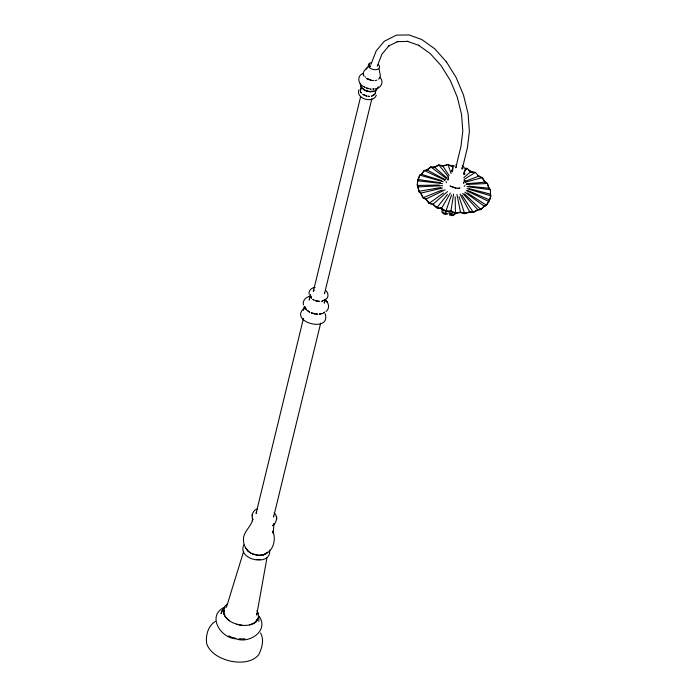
<?xml version="1.0" encoding="UTF-8"?>
<svg xmlns="http://www.w3.org/2000/svg" width="697" height="697" viewBox="0 0 697 697"><rect width="100%" height="100%" fill="white"/><g stroke="black" fill="none" stroke-linecap="round" stroke-linejoin="round"><path stroke-width="1.05" d="M378.271 86.759C376.049 95.376 359.905 91.873 360.288 83.352M256.731 613.526L256.705 615.059L267.012 557.548M273.59 516.207L273.572 517.078L320.698 323.06M324.271 302.42L324.253 303.169L325.238 299.1M324.514 293.184L324.497 293.742L371.884 98.66M463.801 173.78L463.784 174.372L464.925 169.702M463.688 182.536L463.671 183.328L464.429 180.192M464.733 174.564L464.594 173.178M252.636 518.202L252.331 520.737L252.819 519.134C251.303 526.958 242.8 531.828 243.48 540.253C243.445 544.427 245.405 548.434 248.306 551.362L245.954 548.095M490.348 194.245L490.461 193.191A42.282 33.691 33.6 0 0 490.4 189.697A42.282 12.511 13.5 0 0 489.155 188.234L488.58 186.988A42.282 31.583 37.8 0 0 487.543 183.477A42.282 12.938 8 0 0 485.373 182.117L484.345 180.932A42.282 28.978 39.7 0 0 482.42 177.578A42.282 14.132 2.8 0 0 479.458 176.498L478.037 175.461A42.282 26.042 39.7 0 0 475.371 172.42A42.282 16.014 -2 0 0 471.799 171.75L470.092 170.931A42.282 22.984 38.2 0 0 466.885 168.343A42.282 18.462 -6.2 0 0 463.923 168.212M468.985 188.582L490.383 194.132L490.461 193.191M371.196 62.573A5.715 3.494 13.7 0 0 368.861 66.86L369.671 67.775A5.715 3.494 13.7 0 0 377.521 69.351A5.715 3.494 13.7 0 0 378.236 64.446M421.554 174.137L422.06 173.292A42.282 32.576 -9 0 1 424.229 170.434A42.282 12.651 16.9 0 1 426.459 169.99L427.758 169.284A42.282 30.171 -11.8 0 1 430.72 166.94A42.282 13.513 22.3 0 1 433.621 167.062L435.242 166.653A42.282 27.357 -12.6 0 1 438.814 164.893A42.282 15.107 27.3 0 1 442.177 165.651L444.006 165.555A42.282 24.334 -11.7 0 1 447.962 164.44A42.282 17.329 31.7 0 1 451.525 165.851L453.451 166.086A42.282 21.293 -9.4 0 1 454.47 165.947M417.93 180.279A42.273 13.287 6 0 1 418.244 179.669L418.252 179.565M423.062 197.451L422.6 196.528A42.282 35.503 23.6 0 1 420.927 193.104A42.282 16.859 -3.6 0 1 419.394 191.658L418.819 190.412A42.282 35.93 14 0 1 418.069 186.892A42.282 14.75 1 0 1 417.512 185.454L417.433 184.226A42.282 35.564 4.4 0 1 417.677 180.767A42.282 13.287 6 0 1 418.122 179.512L418.54 178.38A42.282 34.414 -3.6 0 1 419.777 175.156A42.282 12.572 11.4 0 1 421.171 174.233L441.715 180.645M417.425 185.202L417.433 184.226L417.39 185.55A42.273 14.75 1 0 0 418.026 187.336A42.273 35.922 14 0 0 419.01 191.701L419.115 191.692M434.388 167.655L434.336 167.585A42.273 13.513 22.3 0 0 430.65 167.419A42.273 30.163 -11.8 0 0 427.026 170.356L427.758 169.284L426.459 169.99M418.252 179.643L418.252 179.582A42.273 34.406 -3.6 0 1 419.733 175.618A42.273 12.572 11.4 0 1 420.735 174.921M418.244 179.652L418.54 178.38M419.01 191.701L418.819 190.412L419.054 191.37M252.758 520.032C251.216 515.815 252.436 510.335 257.263 508.958M422.53 173.022A42.273 32.567 -9 0 0 421.537 174.468L421.171 174.233M437.829 165.79A42.273 27.349 -12.6 0 0 434.336 167.585L435.242 166.653L433.621 167.062M252.157 515.797L252.358 514.011M360.21 90.052L360.811 88.536L360.393 91.42L361.116 86.201M490.418 194.062L490.54 194.419A42.282 12.877 18.9 0 1 490.793 195.813A42.282 35.146 26.7 0 1 489.852 199.133L489.433 200.266A42.282 14.018 24.2 0 1 488.693 201.433A42.282 35.869 17.6 0 1 486.802 204.413L485.914 205.354A42.282 15.857 29 0 1 484.249 206.146A42.282 35.791 7.8 0 1 481.514 208.656L480.216 209.361A42.282 18.27 33.2 0 1 477.759 209.64A42.282 34.92 -0.9 0 1 474.352 211.583L473.333 212.419A42.273 21.076 36.5 0 1 469.525 212.088A42.273 33.317 -7.3 0 1 464.716 213.674A42.273 24.099 38.9 0 1 460.395 212.541A42.273 31.104 -11.1 0 1 455.341 213.308A42.273 27.131 39.9 0 1 450.837 211.365A42.273 28.42 -12.5 0 1 445.862 211.365A42.273 29.971 39.3 0 1 441.506 208.647A42.273 25.449 -12.2 0 1 436.923 207.959L436.941 207.88A42.273 32.41 36.6 0 1 433.037 204.578A42.273 22.391 -10.4 0 1 429.134 203.332A42.273 34.292 31.4 0 1 425.998 199.42A42.273 19.455 -7.5 0 1 423.035 197.8L442.186 189.985M436.984 207.645L437.882 207.715A42.282 25.458 -12.2 0 0 441.593 208.237A42.282 29.98 39.3 0 0 445.043 210.45L445.932 210.964L451.534 194.994M423.628 197.713L423.07 197.364L423.628 197.713A42.282 19.464 -7.5 0 0 426.059 199.002A42.282 34.31 31.4 0 0 428.524 202.147L429.134 203.332L443.501 192.999M474.352 211.583L472.732 211.993A42.282 21.084 36.5 0 1 469.665 211.688A42.282 33.325 -7.3 0 1 465.805 212.994L463.967 213.09A42.282 24.107 38.9 0 1 460.517 212.141A42.282 31.112 -11.1 0 1 456.448 212.794L454.522 212.559A42.282 27.139 39.9 0 1 450.942 210.964L453.608 194.054M452.841 169.232L452.379 166.33L453.451 166.086L452.414 166.426L451.525 165.851M423.035 197.8L423.009 197.765A42.273 35.495 23.6 0 1 420.883 193.539A42.273 16.85 -3.6 0 1 419.028 191.736M441.218 165.921A42.273 15.107 27.3 0 1 442.926 166.339L444.006 165.555L442.177 165.651M442.987 166.243L449.129 175.592M448.075 213.482C446.428 215.774 441.306 213.892 441.802 210.642M429.169 202.993L428.524 202.147L429.936 203.184A42.282 22.4 -10.4 0 0 433.107 204.16A42.282 32.419 36.6 0 0 436.174 206.896L436.984 207.549L447.5 194.411M456.448 212.794L455.429 213.003L455.202 196.824M375.3 93.006L375.099 93.712L376.162 89.451M464.672 213.639L459.062 196.65M445.827 211.357L446.925 210.999A42.282 28.429 -12.5 0 0 450.942 210.964M470.867 171.706L471.799 171.75L470.876 171.601L463.827 177.569M304.267 306.593L303.395 310.252L304.214 308.309M310.453 294.796L309.18 300.067L309.764 298.699M303.456 318.398L256.078 513.48L256.749 511.886M360.706 96.36L313.319 291.442L314.155 289.996M258.848 621.541L258.726 616.601M448.615 176.942L447.857 180.07L448.467 178.632M451.891 171.924L453.033 167.254M436.941 207.619L436.174 206.896L437.882 207.715M455.42 212.916L454.522 212.559L455.376 212.994M465.195 181.246L478.673 176.236L479.458 176.498L478.037 175.461M273.782 524.527L273.241 525.46L274.06 523.517L273.076 533.205L272.945 531.192C276.239 539.887 273.477 551.196 264.058 554.542M224.146 610.154L223.502 611.888L224.103 610.163L223.876 613.952C222.665 610.38 224.042 606.303 227.152 604.16M226.412 607.287L243.662 551.336M466.241 183.799L485.373 182.117L484.345 180.932M478.682 176.254L478.525 176.69A42.273 26.033 39.7 0 0 477.881 175.905M470.823 171.689L470.092 170.931M488.188 186.543A42.273 31.574 37.8 0 1 488.614 188.277L488.614 188.277A42.273 12.502 13.5 0 1 489.956 189.776M488.649 188.199L488.58 186.988M488.745 187.937L489.155 188.234L468.602 186.16M473.298 212.393L473.333 212.35A42.273 34.911 -0.9 0 0 477.611 210.05A42.273 18.261 33.2 0 0 480.616 209.658A42.273 35.774 7.8 0 0 484.093 206.556A42.273 15.857 29 0 0 486.105 205.545A42.273 35.852 17.6 0 0 488.527 201.851A42.273 14.018 24.2 0 0 489.39 200.37L489.564 199.934L467.652 190.473M358.929 89.791C355.461 98.817 373.426 103.905 376.302 95.149M464.812 213.282L463.967 213.09L465.805 212.994M480.686 209.562L481.514 208.656M377.251 66.285L381.947 54.148L389.362 45.331M370.97 64.351L376.258 50.803L384.291 41.254L396.393 35.138L409 34.937L421.685 39.476L434.693 48.738L446.42 61.85M486.07 205.51L486.802 204.413M484.729 181.865L484.668 182.161A42.273 28.969 39.7 0 0 484.18 181.377M473.324 212.428L461.919 195.108M480.738 209.344L464.507 193.932M257.289 619.041L256.026 621.837L257.01 620.417L253.76 623.789L256.731 620.713M257.149 619.633L256.026 621.837L257.332 619.459M452.048 171.357L452.789 170.382M441.593 208.237L450.384 193.06M222.526 610.328L221.071 613.761L221.846 610.851L224.181 607.74M224.033 609.039L224.896 607.54M255.433 622.221L257.559 619.38M418.122 179.512L440.548 182.727M367.694 66.712L366.16 69.038L366.997 68.158C364.993 69.709 362.379 72.087 363.494 74.936M266.803 552.808L267.143 552.46L265.322 554.071L267.3 552.085M463.949 172.464L466.885 168.343M442.151 208.708L442.003 209.283L443.963 210.747L442.02 209.327M256.696 620.888L258.456 617.133L258.143 613.177M455.768 213.517L453.094 215.652L449.521 215.077M464.219 186.326L464.943 185.55M243.889 544.862C236.466 559.848 271.412 567.288 269.678 550.168M444.721 180.296L445.592 179.364M447.308 177.073L446.585 177.848M378.698 79.153L380.449 76.261L379.098 69.064M451.473 170.477L451.978 169.937M456.23 166.975L455.751 167.811L460.944 146.422L462.808 131.297L461.571 114.517L457.319 97.266L450.358 80.564L440.983 65.457L430.302 53.66L418.592 45.235L419.097 45.505L407.388 41.315L408.041 41.402L397.098 41.663L397.778 41.524L388.316 46.194L388.909 45.854M326.065 311.489C329.977 308.701 328.949 302.873 325.49 300.18M273.398 524.893L272.544 525.791C276.535 522.881 278.382 516.512 274.182 512.957M433.107 204.16L447.483 191.605M304.336 307.987C287.826 322.075 331.798 333.619 325.063 313.528M265.949 553.523L266.367 553.209L263.318 554.978L265.871 553.61M325.76 299.483C329.054 297.419 328.487 292.592 325.638 290.405M215.399 621.384C207.88 625.862 205.275 636.143 206.826 644.255C210.79 653.995 221.306 659.057 231.021 661.244C240.369 662.995 251.931 662.681 258.604 654.91C261.941 648.341 264.494 639.837 260.521 632.954M463.932 179.504L475.371 172.42M224.983 607.07C206.286 615.024 220.252 638.173 236.039 638.827C249.448 644.002 269.347 630.602 259.031 616.192M254.91 622.639L249.665 624.939M363.303 73.481C356.585 75.259 357.953 84.372 363.642 86.541M454.087 214.11L452.797 214.754L449.966 214.249M426.059 199.002L445.165 189.784M253.813 623.353C248.515 626.124 242.173 625.819 236.571 624.207M373.923 91.072L369.549 91.516L370.795 91.586L370.334 91.568M310.339 296.234L308.762 296.678L310.261 296.225C306.175 296.722 302.237 300.564 303.439 304.903M465.457 182.187L482.42 177.578M375.047 80.608L376.833 80.155M374.881 88.859C380.797 88.911 384.692 81.375 379.726 77.358M315.079 287.33C311.655 287.617 308.126 290.684 309.18 294.378M420.927 193.104L442.49 187.99M452.362 213.43L449.504 213.787M440.852 187.493L419.063 191.283L419.394 191.658M455.916 164.771L456.753 164.631M244.917 638.844L238.862 638.792M457.981 188.199L457.485 188.234L459.985 188.112L459.48 188.12M446.115 213.456L443.754 212.96L443.031 211.993M418.069 186.892L442.595 185.646M373.688 80.486L372.198 80.477M260.277 559.482L256.705 559.473M466.11 184.487L487.543 183.477M439.127 185.053L417.512 185.454M419.664 185.559L417.398 185.446A42.273 35.547 4.4 0 1 417.634 181.22A42.273 13.287 6 0 1 417.808 180.593M445.923 210.956L445.043 210.45L446.925 210.999M450.401 210.921L451.212 210.973M417.677 180.767L442.464 183.59M370.473 91.664L365.838 90.566L367.031 91.002L364.435 89.852L361.978 87.7M448.859 212.733L451.595 213.073M466.981 186.596L490.4 189.697M314.059 313.789L317.745 314.216L311.132 312.857L314.391 313.859M368.112 79.336L371.806 80.477L366.657 78.308L367.336 78.848M317.274 301.209L319.635 301.452L314.983 300.494L317.039 301.156M241.955 625.314C234.662 624.303 225.532 620.739 223.606 612.82L225.114 616.505L229.418 620.766M419.777 175.156L443.17 181.699M366.256 87.796L369.131 88.632M232.293 637.363L236.013 638.443M467.068 188.652L490.793 195.813M365.01 95.506L367.084 96.125L362.788 94.322L364.792 95.419M429.178 202.914L429.936 203.184M424.229 170.434L444.581 180.07M252.462 553.888L258.753 555.335L263.98 554.577C258.674 556.258 252.48 554.917 248.263 551.283L250.903 553.139M228.834 635.873L231.36 637.093M466.363 190.542L488.693 201.433M445.557 212.515L446.777 213.16M427.061 169.902L444.581 179.373M462.155 165.747L464.097 167.297M467.347 192.947L486.279 205.127M464.899 192.154L484.249 206.146M430.72 166.94L446.707 178.824M434.388 167.123L446.298 177.447M369.576 67.679L368.896 66.912M462.738 193.374L477.759 209.64M438.814 164.893L448.058 176.367M365.184 76.775L365.603 77.306M311.123 297.575L311.62 298.211L310.392 295.354M305.661 308.71L306.358 309.607L304.676 306.366L304.816 306.968M461.754 167.838L462.207 169.136L467.399 147.747L469.386 131.611L468.07 113.698L463.531 95.167L456.169 77.567L446.263 61.597M311.176 297.654L310.4 295.127M305.242 308.004L305.73 308.815M460.037 194.149L469.665 211.688M446.028 181.656L446.498 182.675M465.03 180.723L465.657 182.091M363.39 74.701L364.043 76.139M258.291 613.499L256.932 610.546M447.962 164.44L451.107 173.597M456.927 194.402L460.517 212.141M468.367 170.085A42.273 22.975 38.2 0 1 470.719 172.054M487.673 184.792A42.273 31.574 37.8 0 1 487.935 185.663M490.427 197.085A42.273 35.138 26.7 0 0 490.627 196.249A42.273 12.877 18.9 0 0 490.374 194.864M490.2 197.913A42.273 35.138 26.7 0 1 489.399 200.344M423.053 172.307A42.273 32.567 -9 0 1 424.168 170.913A42.273 12.651 16.9 0 1 424.691 170.782M442.97 166.339A42.273 24.325 -11.7 0 1 443.937 166.034M445.888 165.45A42.273 24.325 -11.7 0 1 446.873 165.18M438.735 165.372A42.273 15.107 27.3 0 1 439.554 165.546M482.768 178.868A42.273 28.969 39.7 0 1 483.727 180.532M480.076 177.221A42.273 14.132 2.8 0 1 480.825 177.491M481.549 177.761A42.273 14.132 2.8 0 1 482.263 178.04M485.225 182.579A42.273 12.929 8 0 1 485.792 182.91M486.34 183.25A42.273 12.929 8 0 1 486.872 183.59M448.746 165.259A42.273 17.32 31.7 0 1 449.626 165.598M450.515 165.956A42.273 17.32 31.7 0 1 451.403 166.322M471.677 172.22A42.273 16.014 -2 0 1 473.481 172.542M465.779 168.761A42.273 18.453 -6.2 0 1 466.755 168.813M276.631 518.098L276.604 519.309L276.509 516.878L276.631 518.098M369.515 64.255L369.497 64.943L369.515 64.255M223.589 610.694L223.51 611.513L223.65 610.25L223.589 610.694M374.716 94.374L371.64 96.142L374.716 94.374M324.907 299.449L323.652 300.538L324.907 299.449M324.445 312.204L323.443 312.909L324.445 312.204M322.798 300.938L321.831 301.226L322.798 300.938M322.232 313.476L319.348 314.138L322.232 313.476M372.947 89.05L373.688 88.955L372.947 89.05M480.791 209.248L480.216 209.361L480.782 209.248M370.952 89.155L370.116 89.129L370.952 89.155M369.445 96.378L368.269 96.308L369.445 96.378M473.463 212.027L472.732 211.993L473.463 212.027M455.254 187.946L449.983 186.047L456.43 188.112L455.254 187.946M366.831 88.301L367.615 88.615L366.831 88.301M367.781 78.988L366.883 78.43L367.781 78.988M309.642 312.134L307.116 310.357L309.642 312.134M364.984 87.413L364.304 87.02L364.984 87.413M313.929 299.989L312.979 299.405L313.929 299.989M326.318 301.182L325.255 300.076L327.172 302.123L326.318 301.182M441.95 209.205L440.617 207.706L441.968 209.239M370.229 66.346L369.741 65.657L370.229 66.346M361.273 92.945L360.741 92.187L361.273 92.945"/></g></svg>
